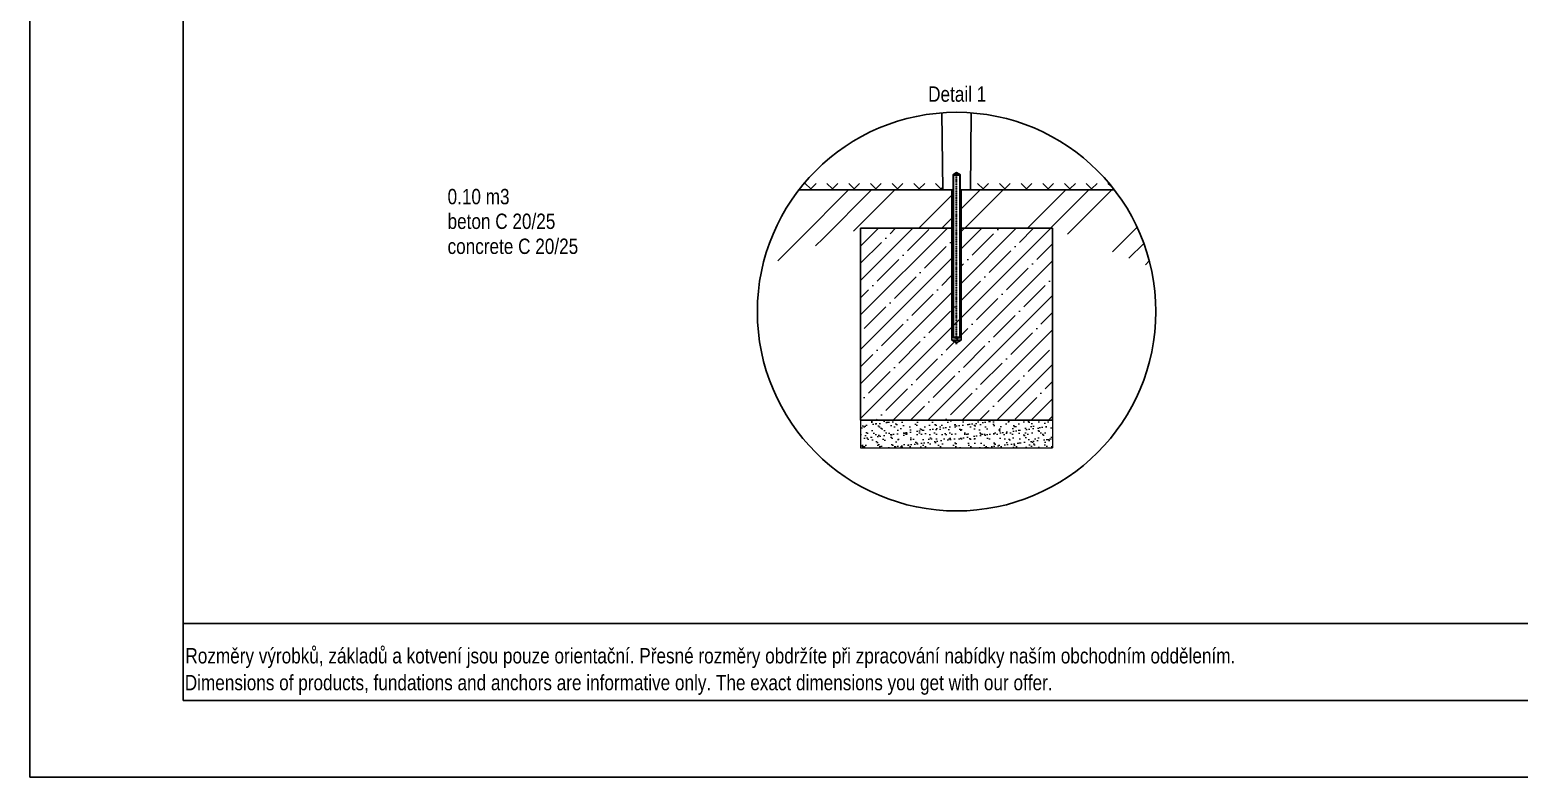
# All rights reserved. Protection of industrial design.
# Model space of a CAD drawing. Header units: millimetres. Extents: x 11004 to 31904, y 3085 to 7285.
# Drawn here: x 11004 to 14885, y 3085 to 5032 of the extents above; entities that cross this region are included whole.
import ezdxf
from ezdxf.lldxf.tags import DXFTag

# ---------------------------------------------------------------- set-up
doc = ezdxf.new("R2010")
doc.units = ezdxf.units.MM
doc.header["$LTSCALE"] = 0.3
doc.linetypes.add('DashDot', pattern=[15, 9, -3, 0, -3])
doc.layers.add('Nekreslit', color=6, linetype='Continuous', plot=False)
doc.layers.add('SRAFY', color=251, linetype='Continuous', lineweight=13)
doc.styles.add('SEACAD_Arial', font='arial.ttf', dxfattribs={"width": 0.8})
tags = doc.linetypes.add('HIDDEN2', pattern=[4.7625, 3.175, -1.5875]).pattern_tags.tags
tags[6:7] = [DXFTag(74, 4), DXFTag(75, 0), DXFTag(340, '0'), DXFTag(46, 0.0), DXFTag(50, 0.0), DXFTag(44, 0.0), DXFTag(45, 0.0)]
tags[4:5] = [DXFTag(74, 4), DXFTag(75, 0), DXFTag(340, '0'), DXFTag(46, 0.0), DXFTag(50, 0.0), DXFTag(44, 0.0), DXFTag(45, 0.0)]

msp = doc.modelspace()

# ---------------------------------------------------------------- hatches: boundary and pattern name
at = {"layer": 'SRAFY'}
h = msp.add_hatch(dxfattribs=at)
h.set_pattern_fill('TERACO', color=256, scale=20)
h.set_pattern_definition([(45, (4723.274, -699.69), (-28.28427, 28.28427), [20, -20]), (135, (4779.843, -699.69), (-28.28427, -28.28427), [20, -20])])
h.paths.add_polyline_path([(13008, 4615), (13008, 4638), (13382.7, 4638), (13382.7, 4615)])
h = msp.add_hatch(dxfattribs=at)
h.set_pattern_fill('TERACO', color=256, scale=20)
h.set_pattern_definition([(45, (5172.4, -699.72), (-28.28427, 28.28427), [20, -20]), (135, (5228.97, -699.72), (-28.28427, -28.28427), [20, -20])])
h.paths.add_polyline_path([(13455.2, 4614.9), (13455.2, 4638), (13820.8, 4638), (13820.8, 4614.9)])
h = msp.add_hatch(dxfattribs=at)
h.set_pattern_fill('GOST_GROUND', color=256, scale=20)
h.set_pattern_definition([(45, (5940, 245.79), (282.8427, -2e-14), [400]), (45, (6000, 245.79), (282.8427, -2e-14), [400]), (45, (6060, 245.79), (282.8427, -2e-14), [400])])
edge = h.paths.add_edge_path()
edge.add_line((13409, 4615), (13387, 4615))
edge.add_line((13387, 4615), (13008, 4615))
edge.add_arc((13419, 4297.8), 519.1, 142.3369, 166.9875)
edge.add_line((12913.2, 4414.7), (13169, 4515))
edge.add_line((13169, 4515), (13409, 4515))
edge.add_line((13409, 4515), (13409, 4615))
edge = h.paths.add_edge_path()
edge.add_line((13829.9, 4615), (13451, 4615))
edge.add_line((13451, 4615), (13429, 4615))
edge.add_line((13429, 4615), (13429, 4515))
edge.add_line((13429, 4515), (13669, 4515))
edge.add_line((13669, 4515), (13924.8, 4414.7))
edge.add_arc((13419, 4297.8), 519.1, 13.0125, 37.6631)
h = msp.add_hatch(dxfattribs=at)
h.set_pattern_fill('ANSI35', color=256, scale=10)
h.set_pattern_definition([(45, (0, 100.34), (-44.90128, 44.90128), []), (45, (44.9, 100.34), (-44.90128, 44.90128), [79.375, -15.875, 0, -15.875])])
h.paths.add_polyline_path([(13669, 4515), (13431, 4515), (13431, 4324), (13419, 4317.1), (13407, 4324), (13407, 4515), (13169, 4515), (13169, 4015), (13669, 4015)])
h = msp.add_hatch(dxfattribs=at)
h.set_pattern_fill('AR-SAND', color=256, scale=0.5)
h.set_pattern_definition([(37.5, (7782.12, -1246.944), (-0.800016, 24.47066), [0, -19.304, 0, -21.59, 0, -20.6375]), (7.5, (7782.12, -1246.944), (22.47616, 35.84126), [0, -10.414, 0, -17.399, 0, -6.6675]), (327.5, (7766.5, -1246.944), (39.54962, 0.07186), [0, -6.35, 0, -22.86, 0, -29.845]), (317.5, (7766.5, -1246.944), (38.17782, 11.14647), [0, -3.175, 0, -14.986, 0, -17.145])])
h.paths.add_polyline_path([(13669, 3943.2), (13669, 4013.2), (13169, 4013.2), (13169, 3943.2)])

# ---------------------------------------------------------------- linework, layer by layer
for p, q in [((13383, 4615), (13380.9, 4815.5)), ((13455, 4615), (13457.1, 4815.5)), ((13409, 4654.1), (13419, 4659.8)), ((13419, 4659.8), (13429, 4654.1)), ((13410.6, 4655), (13409, 4653.4)), ((13409, 4653.4), (13429, 4653.4)), ((13410.6, 4655), (13410.5, 4229.7)), ((13427.4, 4655), (13410.6, 4655)), ((13427.4, 4655), (13427.4, 4229.7)), ((13427.4, 4655), (13429, 4653.4)), ((13383, 4615), (13008, 4615)), ((13409, 4615), (13383, 4615)), ((13409, 4231.3), (13409, 4615)), ((13455, 4615), (13429, 4615)), ((13429, 4231.3), (13429, 4615)), ((13455, 4615), (13829.9, 4615)), ((13409, 4231.3), (13410.5, 4229.7)), ((13409, 4231.3), (13429, 4231.3)), ((13429, 4231.3), (13427.4, 4229.7)), ((13407, 4223.7), (13419, 4216.7)), ((13419, 4216.7), (13431, 4223.7))]:
    msp.add_line(p, q)
at = {"color": 7, "linetype": 'DashDot', "lineweight": 30}
msp.add_line((13419, 4212.9), (13419, 4660.8), dxfattribs=at)
at = {"lineweight": 15}
for p, q in [((13409, 4654.1), (13409, 4615)), ((13429, 4615), (13429, 4654.1))]:
    msp.add_line(p, q, dxfattribs=at)
at = {"color": 7, "linetype": 'HIDDEN2'}
for p, q in [((13407, 4615), (13407, 4414.7)), ((13431, 4414.7), (13431, 4615)), ((13407, 4414.7), (13407, 4223.7)), ((13431, 4223.7), (13431, 4414.7)), ((13427.4, 4229.7), (13410.5, 4229.7)), ((13407, 4223.7), (13431, 4223.7))]:
    msp.add_line(p, q, dxfattribs=at)
at = {"color": 7, "linetype": 'Continuous'}
for p, q in [((13169, 4015), (13169, 4515)), ((13169, 4515), (13409, 4515)), ((13429, 4515), (13669, 4515)), ((13669, 4515), (13669, 4015)), ((13669, 4293.7), (13669, 4413.7)), ((13669, 4045.4), (13669, 4413.7)), ((13169, 4015), (13669, 4015))]:
    msp.add_line(p, q, dxfattribs=at)
msp.add_circle((13419, 4297.8), 519.1, dxfattribs=at)
at = {"layer": 'Nekreslit'}
msp.add_line((11404.4, 3485.3), (15444.4, 3485.3), dxfattribs=at)
for points in [[(11004.4, 3085.3), (16944.4, 3085.3), (16944.4, 7285.3), (11004.4, 7285.3)], [(11404.4, 3285.3), (15444.4, 3285.3), (15444.4, 6885.3), (11404.4, 6885.3)]]:
    msp.add_lwpolyline(points, close=True, dxfattribs=at)
at = {"layer": 'SRAFY'}
for p, q in [((13169, 4015), (13169, 3943.2)), ((13669, 4015), (13669, 3943.2)), ((13169, 3943.2), (13669, 3943.2))]:
    msp.add_line(p, q, dxfattribs=at)

# ---------------------------------------------------------------- texts
at = {"style": 'SEACAD_Arial', "width": 0.8}
for s, height, p in [('0.10 m3', 40, (12092.8, 4577.4)), ('beton C 20/25', 40, (12092.8, 4513.1)), ('concrete C 20/25', 40, (12092.8, 4448)), ('Rozměry výrobků, základů a kotvení jsou pouze orientační. Přesné rozměry obdržíte při zpracování nabídky naším obchodním oddělením.', 39.9982, (11409.8, 3381.6)), ('Dimensions of products, fundations and anchors are informative only. The exact dimensions you get with our offer.', 39.9982, (11408.2, 3311.7))]:
    msp.add_text(s, height=height, dxfattribs=at).set_placement(p)
at = {"insert": (13344.8, 4884.4), "char_height": 40, "attachment_point": 1, "style": 'SEACAD_Arial'}
msp.add_mtext_dynamic_manual_height_columns('Detail 1', width=226.121, gutter_width=200, heights=[0], dxfattribs=at)

doc.saveas('drawing.dxf')
